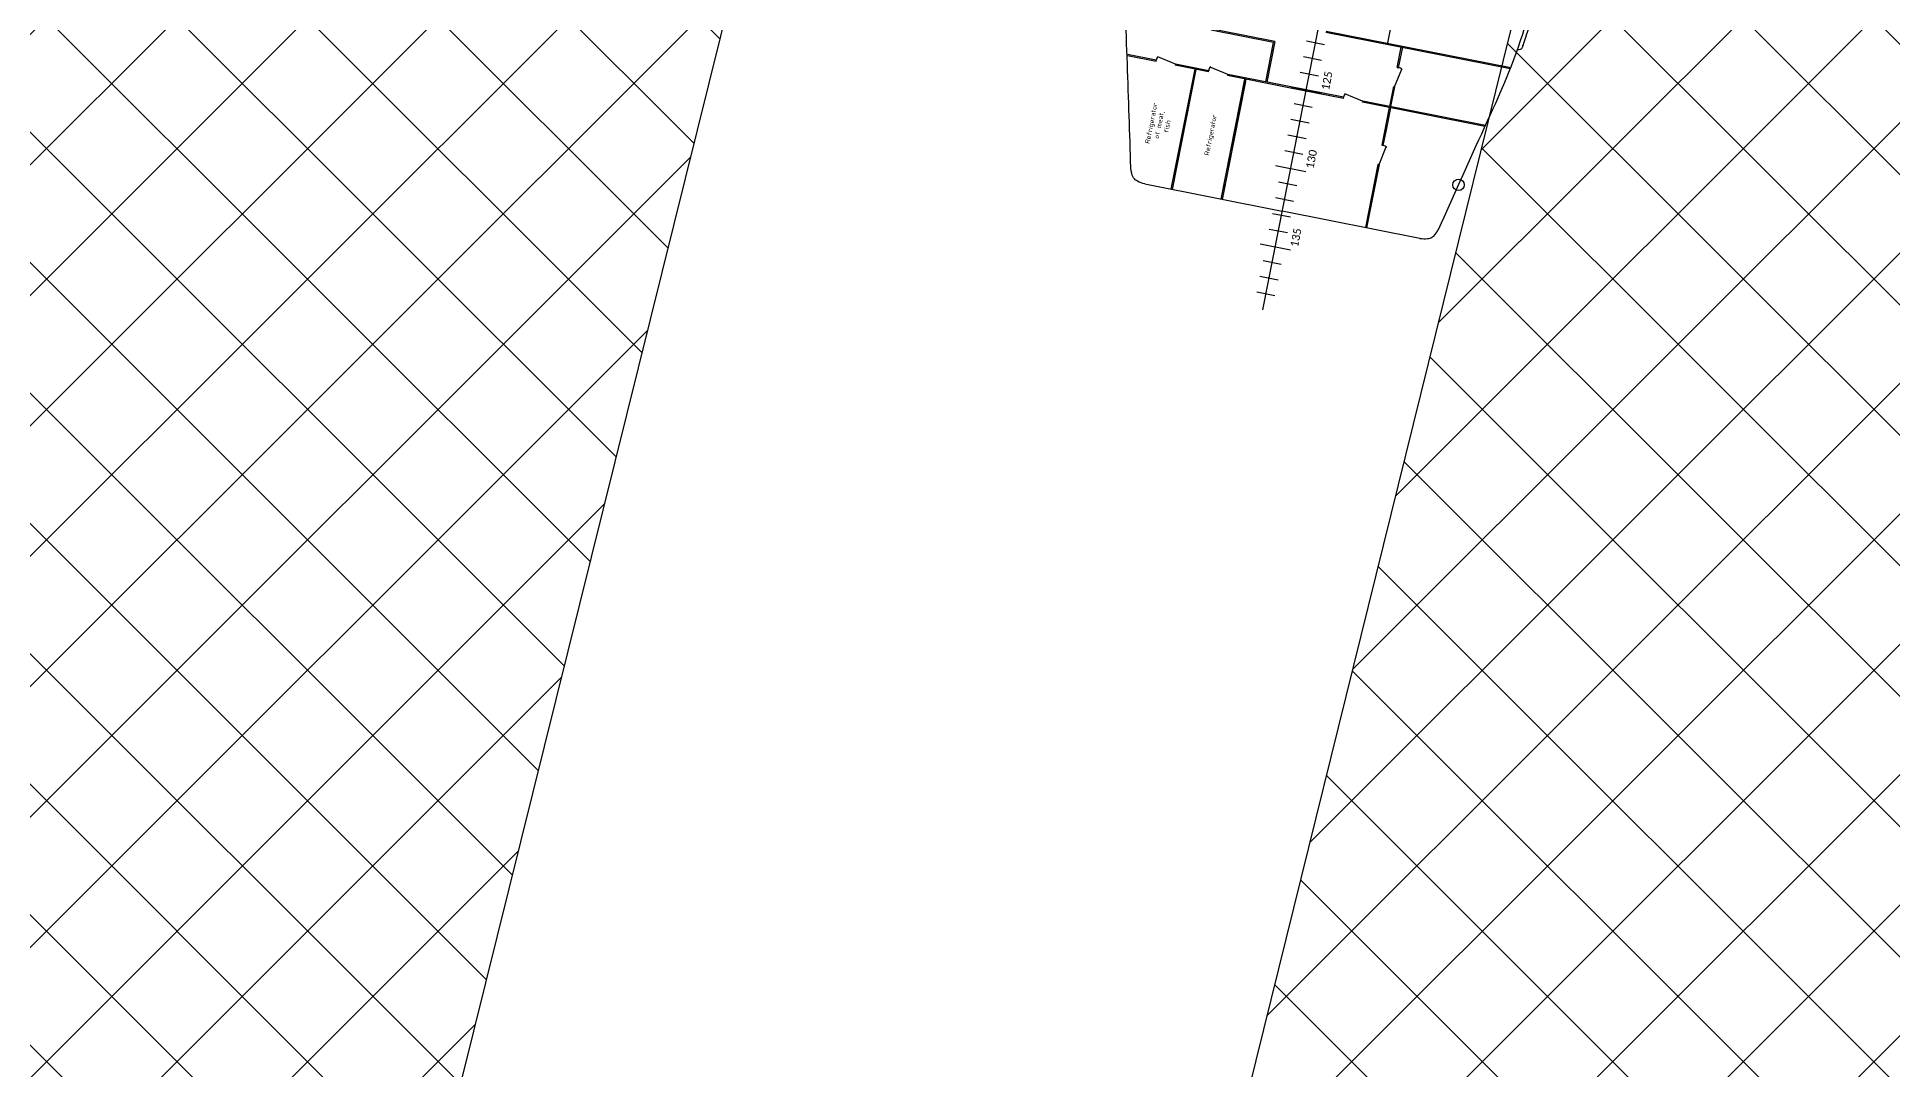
# Model space of a CAD drawing. Header units: metres. Extents: x 267365 to 277461, y 2088854 to 2108025.
# Drawn here: x 272827.9 to 273083.2, y 2095927.8 to 2096070 of the extents above; entities that cross this region are included whole.
import ezdxf

# ---------------------------------------------------------------- set-up
doc = ezdxf.new("R2010")
doc.units = ezdxf.units.M
doc.layers.add('BOAT', color=30, linetype='Continuous')
doc.layers.add('PORT', color=5, linetype='Continuous')
doc.styles.get("Standard").update_dxf_attribs({"font": 'calibri.ttf'})

# ---------------------------------------------------------------- blocks, each defined once
blk = doc.blocks.new('8')
at = {"color": 0}
for p, q in [((21892, 23938), (21892, 25030)), ((21937, 23938), (21937, 25041)), ((21892, 23938), (21939, 23938)), ((21937, 23209), (22074, 23912)), ((17302, 23464), (17302, 18208)), ((21892, 21935), (21892, 23209)), ((21937, 23209), (21892, 23209)), ((21937, 21935), (21937, 23209)), ((21892, 22461), (17302, 22461)), ((21892, 22416), (17302, 22416)), ((23487, 19712), (23489, 22869)), ((21892, 21935), (21939, 21935)), ((21937, 21206), (22074, 21908)), ((23443, 19758), (23444, 22140)), ((21891, 18923), (21892, 21206)), ((21937, 21206), (21892, 21206)), ((21937, 18923), (21937, 21206)), ((21811, 20553), (17292, 20553)), ((21892, 20553), (17292, 20553)), ((21811, 20508), (17292, 20508)), ((21892, 20508), (17292, 20508)), ((21891, 18923), (21892, 19751)), ((21937, 19758), (23443, 19758)), ((21937, 18923), (21937, 19751)), ((23487, 19712), (21937, 19713)), ((15937, 18789), (15937, 17627)), ((18937, 18789), (18937, 17627)), ((21891, 16782), (21891, 18923)), ((21937, 16782), (21937, 18923)), ((21937, 18789), (21937, 17627)), ((21937, 18789), (21937, 17627)), ((13535, 18208), (100365, 18208)), ((14137, 17861), (14137, 18554)), ((14737, 17861), (14737, 18554)), ((15337, 17861), (15337, 18554)), ((16537, 17861), (16537, 18554)), ((17137, 17861), (17137, 18554)), ((17302, 12952), (17302, 18208)), ((17737, 17861), (17737, 18554)), ((18337, 17861), (18337, 18554)), ((19537, 17861), (19537, 18554)), ((20137, 17861), (20137, 18554)), ((20737, 17861), (20737, 18554)), ((21337, 17861), (21337, 18554)), ((22537, 17861), (22537, 18554)), ((23137, 17861), (23137, 18554)), ((23737, 17861), (23737, 18554)), ((24205, 17907), (24205, 10860)), ((24250, 17907), (24250, 10851)), ((21891, 16782), (21938, 16782)), ((21937, 16053), (22074, 16756)), ((21891, 11369), (21891, 16051)), ((21891, 16051), (21937, 16051)), ((21937, 11358), (21937, 16051)), ((27057, 15564), (24256, 15564)), ((19720, 15029), (17302, 15029)), ((19720, 14984), (17302, 14984)), ((19720, 14984), (19720, 15029)), ((19720, 14985), (20423, 14849)), ((21891, 15029), (20449, 15029)), ((20449, 14984), (20449, 15029)), ((20982, 14984), (20449, 14984)), ((21891, 14984), (20982, 14984)), ((22695, 15029), (21937, 15029)), ((22695, 14984), (21937, 14984)), ((22695, 15029), (22695, 14984)), ((22695, 14985), (23397, 14849)), ((23424, 15028), (23424, 14982)), ((23424, 15028), (24205, 15028)), ((24205, 14984), (23424, 14984))]:
    blk.add_line(p, q, dxfattribs=at)
blk.add_circle((19554, 11917), 214, dxfattribs=at)
for centre, radius, start, end in [((21971, 23747), 194, 49.21853, 98.45117), ((21971, 21743), 194, 49.24161, 100.02355), ((21971, 16591), 194, 49.24161, 100.02355), ((20258, 14951), 194, 319.21853, 8.45117), ((23233, 14951), 194, 319.21853, 8.45117), ((25131, 10732), 173, 179.5688, 255.40351)]:
    blk.add_arc(centre, radius, start, end, dxfattribs=at)
for points, knots in [([(17786, 24091), (17792, 24092), (17798, 24094), (17804, 24095), (19054, 24382), (21545, 24954), (24606, 25706), (26331, 25830), (26714, 25858)], [-104.822583, -104.822583, -104.822583, -104.822583, 0, 0, 0, 4070.621524, 8112.099803, 9262.792997, 9262.792997, 9262.792997, 9262.792997]), ([(17786, 12325), (19057, 12033), (21641, 11438), (24603, 10710), (26331, 10585), (26714, 10558)], [152.655828, 152.655828, 152.655828, 152.655828, 4070.621524, 8112.099803, 9262.792997, 9262.792997, 9262.792997, 9262.792997]), ([(25088, 10565), (25097, 10563), (25711, 10480), (26331, 10435), (26714, 10406)], [7400.772194, 7400.772194, 7400.772194, 7400.772194, 8112.099803, 9262.792997, 9262.792997, 9262.792997, 9262.792997])]:
    blk.add_open_spline(points, degree=3, knots=knots, dxfattribs=at)
for points in [[(17302, 23464), (17348, 23750), (17444, 23920), (17649, 24043), (17786, 24091)], [(17302, 12952), (17348, 12665), (17444, 12495), (17649, 12372), (17786, 12325)]]:
    blk.add_spline(points, degree=3, dxfattribs=at)
at = {"color": 0, "char_height": 455.75, "width": 1482.63, "attachment_point": 7}
for s, insert in [('\\pxqc;{\\fISOCPEUR|b0|i0|c0|p34;\\H0.4x;R\\fISOCPEUR|b0|i0|c204|p34;efrigerator of meat, fish}', (18843, 22970)), ('\\pxqc;{\\fISOCPEUR|b0|i0|c0|p34;\\H0.4x;R\\fISOCPEUR|b0|i0|c204|p34;efrigerator }', (18843, 21255))]:
    blk.add_mtext(s, dxfattribs=dict(at, insert=insert))
at = {"color": 0, "char_height": 300, "attachment_point": 1}
for s, insert in [('135', (16073, 17665)), ('130', (19073, 17665)), ('125', (22073, 17665))]:
    blk.add_mtext_dynamic_manual_height_columns(s, width=413.33, gutter_width=12.5, heights=[0], dxfattribs=dict(at, insert=insert))

msp = doc.modelspace()

# ---------------------------------------------------------------- hatches: boundary and pattern name
at = {"layer": 'PORT'}
h = msp.add_hatch(dxfattribs=at)
h.set_pattern_fill('ANSI37', color=256, scale=4)
h.paths.add_polyline_path([(273270.19, 2096480.51), (273852.98, 2095562.15), (273916.78, 2095547.06), (274084.91, 2096229.78), (274027.97, 2096243.5), (273954.31, 2095939.05), (273937.16, 2095926.02), (273603.06, 2096008.98), (273585.22, 2096022.69), (273264.05, 2096529.78), (272774.91, 2096640.23), (272693.83, 2096542.47), (272752.13, 2096373.44), (272719.04, 2096225.68), (272707.53, 2096222.8), (272664.34, 2096207.69), (272631.23, 2096188.99), (272563.66, 2095990.23), (272535.64, 2095976.58), (272507.61, 2095966.53), (272495.39, 2095956.47), (272431.27, 2095703.18), (272438.01, 2095646.17), (272448.34, 2095608.01), (272471.25, 2095599.93), (272448.15, 2095484.95), (272448.71, 2095452.13), (272456.29, 2095428.84), (272479.6, 2095403.3), (272519.24, 2095365.49), (272725.39, 2095311.41), (272809.04, 2094807.64), (272769.19, 2094802.07), (272837.68, 2094353.28), (272949.17, 2094372.02), (272951.43, 2094358.48), (272965.49, 2094360.39), (272798.65, 2095377.23), (272796.5, 2095381), (272793.37, 2095382.39), (272762.96, 2095389.83), (272759.2, 2095390.47), (272756.73, 2095388.97), (272755.76, 2095386.39), (272756.08, 2095380.92), (272724.61, 2095375.23), (272722.14, 2095392.73), (272721.06, 2095398.52), (272717.73, 2095401.53), (272542.03, 2095449.66), (272729.77, 2096212.77), (272733.69, 2096214.65), (272737.44, 2096214.65), (272815.15, 2096194.74), (272817.54, 2096193.38), (272818.05, 2096191.16), (272708.74, 2095753.69), (272709.29, 2095749.35), (272712.01, 2095747.17), (272830.72, 2095717.85), (272834.53, 2095720.02), (272836.16, 2095724.37), (273031.98, 2096513.94), (273038.25, 2096510.05), (273125.14, 2096490.72), (273131.57, 2096479.38), (272857.68, 2095370.61), (272833.52, 2095370.61), (272876.71, 2095089.54), (272879.72, 2095074.93), (272884.46, 2095067.19), (272898.22, 2095062.46), (272908.11, 2095064.18), (272918, 2095073.21)])

# ---------------------------------------------------------------- linework, layer by layer
at = {"layer": 'PORT', "flags": 128}
msp.add_lwpolyline([(272857.68, 2095370.61), (273131.57, 2096479.38), (273125.14, 2096490.72), (273038.25, 2096510.05), (273031.98, 2096513.94), (272836.16, 2095724.37)], dxfattribs=at)

# ---------------------------------------------------------------- block references
at = {"layer": 'BOAT', "xscale": 0.003670803171036142, "yscale": 0.003670803171036142, "zscale": 0.003670803171036142, "rotation": 78.81621548278927}
msp.add_blockref('8', (273052.47, 2095970.76), dxfattribs=at)

doc.saveas('drawing.dxf')
